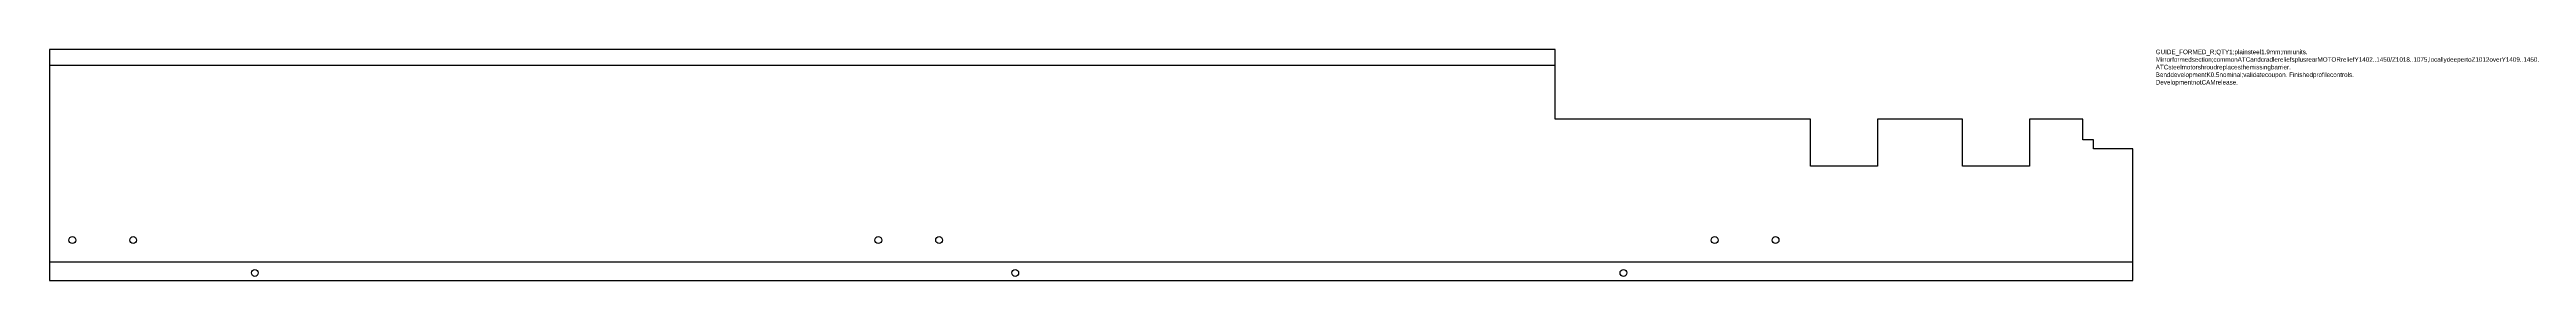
# Model space of a CAD drawing. Header units: millimetres. Extents: x 0 to 1629, y 0 to 152.
import ezdxf

# ---------------------------------------------------------------- set-up
doc = ezdxf.new("R2010")
doc.units = ezdxf.units.MM
for name, color, linetype in [('BEND_REFERENCE', 7, 'Continuous'), ('CUT_HOLES', 7, 'Continuous'), ('CUT_OUTER', 7, 'Continuous'), ('SHOP_NOTES', 7, 'Continuous')]:
    doc.layers.add(name, color=color, linetype=linetype)

msp = doc.modelspace()

# ---------------------------------------------------------------- linework, layer by layer
at = {"layer": 'BEND_REFERENCE'}
for p, q in [((0, 141.9), (990, 141.9)), ((0, 12.3), (1370, 12.3))]:
    msp.add_line(p, q, dxfattribs=at)
at = {"layer": 'CUT_HOLES'}
for centre in [(15, 26.7), (55, 26.7), (545, 26.7), (585, 26.7), (1095, 26.7), (1135, 26.7), (135, 5), (635, 5), (1035, 5)]:
    msp.add_circle(centre, 2.25, dxfattribs=at)
at = {"layer": 'CUT_OUTER'}
msp.add_lwpolyline([(0, 0), (1370, 0), (1370, 86.7), (1344, 86.7), (1344, 92.7), (1337, 92.7), (1337, 106.2), (1302, 106.2), (1302, 75.4), (1258, 75.4), (1258, 106.2), (1202, 106.2), (1202, 75.4), (1158, 75.4), (1158, 106.2), (990, 106.2), (990, 152.1), (0, 152.1)], close=True, dxfattribs=at)

# ---------------------------------------------------------------- texts
at = {"layer": 'SHOP_NOTES', "insert": (1385, 152.1), "char_height": 3, "width": 160, "attachment_point": 1}
msp.add_mtext('GUIDE_FORMED_R;QTY1;plainsteel1.9mm;mmunits. Mirrorformedsection;commonATCandcradlereliefsplusrearMOTORreliefY1402..1450/Z1018..1075,locallydeepertoZ1012overY1409..1450. ATCsteelmotorshroudreplacesthemissingbarrier. BenddevelopmentK0.5nominal;validatecoupon. Finishedprofilecontrols. DevelopmentnotCAMrelease.', dxfattribs=at)

doc.saveas('drawing.dxf')
